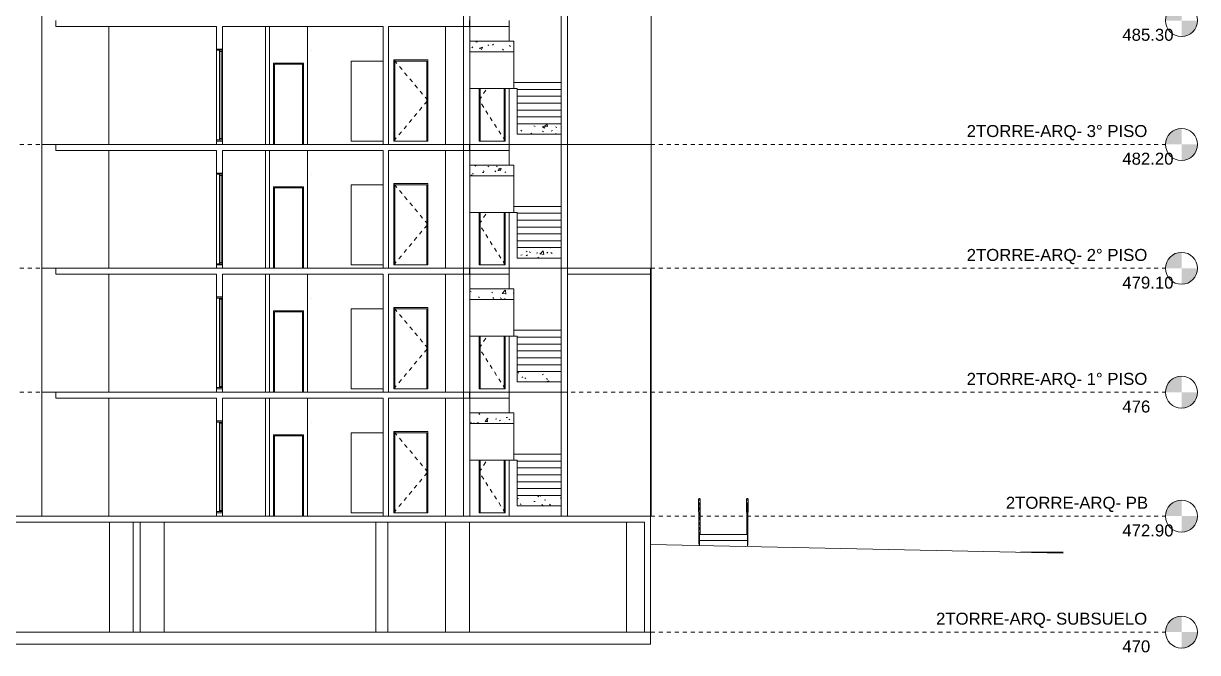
# Model space of a CAD drawing. Header units: millimetres. Extents: x 539 to 842, y -453 to -96.
# Drawn here: x 559.32 to 588.71, y -314.34 to -298.61 of the extents above; entities that cross this region are included whole.
import ezdxf

# ---------------------------------------------------------------- set-up
doc = ezdxf.new("R2010")
doc.units = ezdxf.units.MM
doc.header["$LTSCALE"] = 0.1
doc.linetypes.add('Dash', pattern=[0.006, 0.003, -0.003])
doc.linetypes.add('HIDDEN', pattern=[0.375, 0.25, -0.125])
doc.layers.get('0').update_dxf_attribs({"lineweight": 5})
doc.styles.add('Arial', font='arial.ttf', dxfattribs={"height": 0.245883})

# ---------------------------------------------------------------- blocks, each defined once
blk = doc.blocks.new('Level - M_Level Head - Circle-46083-Section 5')
h = blk.add_hatch(color=8)
edge = h.paths.add_edge_path(flags=0)
edge.add_line((24.474, 472.9), (24.074, 472.9))
edge.add_arc((24.474, 472.9), 0.4, 90, 180, ccw=False)
edge.add_line((24.474, 473.3), (24.474, 472.9))
h = blk.add_hatch(color=8)
edge = h.paths.add_edge_path(flags=0)
edge.add_line((24.474, 472.5), (24.474, 472.9))
edge.add_line((24.474, 472.9), (24.874, 472.9))
edge.add_arc((24.474, 472.9), 0.4, -90, 0, ccw=False)
at = {"color": 8}
blk.add_circle((24.474, 472.9), 0.4, dxfattribs=at)

msp = doc.modelspace()

# ---------------------------------------------------------------- linework, layer by layer
at = {"color": 8, "lineweight": 18}
for p, q in [((570.496, -310.932), (570.496, -288.482)), ((570.334, -292.482), (570.334, -310.932)), ((559.776, -295.432), (559.776, -310.932)), ((572.781, -295.432), (572.781, -310.932)), ((572.941, -310.932), (572.941, -295.432)), ((575.032, -295.432), (575.032, -310.932)), ((560.125, -298.532), (560.125, -298.682)), ((570.481, -298.682), (570.481, -298.532)), ((571.478, -298.532), (571.478, -299.048)), ((560.125, -298.682), (564.147, -298.682)), ((561.453, -298.682), (561.453, -301.632)), ((564.147, -298.682), (564.147, -299.247)), ((564.303, -299.247), (564.303, -298.682)), ((564.303, -298.682), (568.32, -298.682)), ((565.378, -301.632), (565.378, -298.682)), ((565.478, -298.682), (565.478, -301.632)), ((566.429, -301.632), (566.429, -298.682)), ((568.32, -298.682), (568.32, -301.632)), ((568.453, -301.632), (568.453, -298.682)), ((568.453, -298.682), (570.481, -298.682)), ((569.881, -301.632), (569.881, -298.682)), ((571.478, -298.682), (570.496, -298.682)), ((571.596, -299.048), (570.496, -299.048)), ((570.496, -299.048), (570.496, -299.314)), ((571.596, -299.314), (571.596, -299.048)), ((564.147, -299.247), (564.303, -299.247)), ((564.147, -299.247), (564.147, -299.277)), ((564.303, -299.247), (564.147, -299.247)), ((564.147, -299.277), (564.303, -299.277)), ((564.147, -301.517), (564.147, -299.277)), ((564.225, -299.277), (564.225, -299.307)), ((564.303, -299.277), (564.225, -299.277)), ((564.225, -299.307), (564.303, -299.307)), ((564.225, -301.487), (564.225, -299.307)), ((564.27, -299.307), (564.255, -299.307)), ((564.27, -301.487), (564.27, -299.307)), ((564.303, -299.277), (564.303, -299.247)), ((564.303, -299.307), (564.303, -299.277)), ((564.303, -301.487), (564.303, -299.307)), ((566.527, -299.282), (566.53, -299.282)), ((570.496, -299.314), (571.596, -299.314)), ((571.596, -299.314), (571.596, -299.397)), ((571.596, -299.397), (571.596, -299.569)), ((565.579, -301.632), (565.579, -299.597)), ((565.579, -299.597), (566.329, -299.597)), ((566.329, -299.597), (565.579, -299.597)), ((565.579, -301.632), (565.579, -299.597)), ((565.604, -299.622), (565.604, -301.632)), ((565.604, -299.622), (566.304, -299.622)), ((566.304, -301.632), (566.304, -299.622)), ((566.329, -299.597), (566.329, -301.632)), ((566.329, -299.597), (566.329, -301.632)), ((568.319, -299.547), (567.52, -299.547)), ((567.52, -299.547), (567.52, -301.547)), ((568.319, -299.512), (568.319, -301.547)), ((568.453, -299.512), (568.453, -301.547)), ((569.438, -299.512), (568.588, -299.512)), ((568.588, -299.512), (568.588, -301.547)), ((568.613, -301.547), (568.613, -299.547)), ((568.613, -299.547), (569.413, -299.547)), ((569.413, -299.547), (569.413, -301.547)), ((569.438, -301.547), (569.438, -299.512)), ((571.596, -299.569), (571.596, -299.741)), ((571.596, -299.741), (571.596, -299.913)), ((571.596, -299.913), (571.596, -300.086)), ((571.596, -300.232), (570.496, -300.232)), ((570.727, -301.547), (570.727, -300.232)), ((570.752, -301.547), (570.752, -300.232)), ((571.352, -300.232), (571.352, -301.547)), ((571.377, -300.232), (571.377, -301.547)), ((571.475, -300.232), (571.475, -301.632)), ((571.596, -300.082), (571.681, -300.082)), ((571.596, -300.086), (571.596, -300.232)), ((571.596, -300.232), (571.681, -300.232)), ((571.681, -300.082), (572.781, -300.082)), ((571.681, -300.254), (571.681, -300.232)), ((571.681, -300.426), (571.681, -300.254)), ((571.681, -300.254), (572.781, -300.254)), ((571.681, -300.598), (571.681, -300.426)), ((571.681, -300.426), (572.781, -300.426)), ((571.681, -300.771), (571.681, -300.598)), ((571.681, -300.598), (572.781, -300.598)), ((571.681, -300.943), (571.681, -300.771)), ((571.681, -300.771), (572.781, -300.771)), ((571.681, -301.115), (571.681, -300.943)), ((571.681, -300.943), (572.781, -300.943)), ((572.781, -301.115), (571.681, -301.115)), ((571.681, -301.115), (571.681, -301.374)), ((572.781, -301.374), (572.781, -301.115)), ((564.147, -301.517), (564.147, -301.547)), ((564.303, -301.517), (564.147, -301.517)), ((564.225, -301.487), (564.225, -301.517)), ((564.303, -301.487), (564.225, -301.487)), ((564.225, -301.517), (564.303, -301.517)), ((564.255, -301.487), (564.27, -301.487)), ((564.303, -301.517), (564.303, -301.487)), ((564.303, -301.547), (564.303, -301.517)), ((571.681, -301.374), (572.781, -301.374)), ((560.125, -301.632), (559.776, -301.632)), ((570.334, -301.632), (560.125, -301.632)), ((560.125, -301.632), (560.125, -301.782)), ((560.125, -301.782), (564.147, -301.782)), ((561.453, -301.782), (561.453, -304.732)), ((564.147, -301.547), (564.147, -301.632)), ((564.303, -301.547), (564.147, -301.547)), ((564.147, -301.547), (564.303, -301.547)), ((564.147, -301.782), (564.147, -302.347)), ((564.303, -301.632), (564.303, -301.547)), ((564.303, -302.347), (564.303, -301.782)), ((564.303, -301.782), (568.32, -301.782)), ((565.378, -304.732), (565.378, -301.782)), ((565.478, -301.782), (565.478, -304.732)), ((566.429, -304.732), (566.429, -301.782)), ((567.52, -301.547), (568.319, -301.547)), ((567.52, -301.547), (568.319, -301.547)), ((568.32, -301.782), (568.32, -304.732)), ((568.453, -304.732), (568.453, -301.782)), ((568.453, -301.782), (570.481, -301.782)), ((568.588, -301.547), (568.613, -301.547)), ((569.413, -301.547), (568.613, -301.547)), ((569.413, -301.547), (569.438, -301.547)), ((569.881, -304.732), (569.881, -301.782)), ((570.334, -301.632), (570.496, -301.632)), ((570.481, -301.782), (570.481, -301.632)), ((570.496, -301.632), (571.475, -301.632)), ((571.478, -301.782), (570.496, -301.782)), ((570.752, -301.547), (570.727, -301.547)), ((570.784, -301.547), (570.752, -301.547)), ((571.377, -301.547), (570.784, -301.547)), ((570.784, -301.547), (571.352, -301.547)), ((571.475, -301.632), (572.781, -301.632)), ((571.478, -301.632), (571.478, -302.148)), ((572.941, -301.632), (572.781, -301.632)), ((575.032, -301.632), (572.941, -301.632)), ((564.147, -302.347), (564.303, -302.347)), ((564.147, -302.347), (564.147, -302.377)), ((564.303, -302.347), (564.147, -302.347)), ((564.147, -302.377), (564.303, -302.377)), ((564.147, -304.617), (564.147, -302.377)), ((564.225, -302.377), (564.225, -302.407)), ((564.303, -302.377), (564.225, -302.377)), ((564.225, -302.407), (564.303, -302.407)), ((564.225, -304.587), (564.225, -302.407)), ((564.27, -302.407), (564.255, -302.407)), ((564.27, -304.587), (564.27, -302.407)), ((564.303, -302.377), (564.303, -302.347)), ((564.303, -302.407), (564.303, -302.377)), ((564.303, -304.587), (564.303, -302.407)), ((566.527, -302.382), (566.53, -302.382)), ((571.596, -302.148), (570.496, -302.148)), ((570.496, -302.148), (570.496, -302.414)), ((570.496, -302.414), (571.596, -302.414)), ((571.596, -302.414), (571.596, -302.148)), ((571.596, -302.414), (571.596, -302.497)), ((565.579, -304.732), (565.579, -302.697)), ((565.579, -302.697), (566.329, -302.697)), ((566.329, -302.697), (565.579, -302.697)), ((565.579, -304.732), (565.579, -302.697)), ((566.329, -302.697), (566.329, -304.732)), ((566.329, -302.697), (566.329, -304.732)), ((568.319, -302.647), (567.52, -302.647)), ((567.52, -302.647), (567.52, -304.647)), ((568.319, -302.612), (568.319, -304.647)), ((568.453, -302.612), (568.453, -304.647)), ((569.438, -302.612), (568.588, -302.612)), ((568.588, -302.612), (568.588, -304.647)), ((568.613, -304.647), (568.613, -302.647)), ((568.613, -302.647), (569.413, -302.647)), ((569.413, -302.647), (569.413, -304.647)), ((569.438, -304.647), (569.438, -302.612)), ((571.596, -302.497), (571.596, -302.669)), ((571.596, -302.669), (571.596, -302.841)), ((565.604, -302.722), (565.604, -304.732)), ((565.604, -302.722), (566.304, -302.722)), ((566.304, -304.732), (566.304, -302.722)), ((571.596, -302.841), (571.596, -303.013)), ((571.596, -303.013), (571.596, -303.186)), ((571.596, -303.182), (571.681, -303.182)), ((571.596, -303.186), (571.596, -303.332)), ((571.681, -303.182), (572.781, -303.182)), ((571.596, -303.332), (570.496, -303.332)), ((570.727, -304.647), (570.727, -303.332)), ((570.752, -304.647), (570.752, -303.332)), ((571.352, -303.332), (571.352, -304.647)), ((571.377, -303.332), (571.377, -304.647)), ((571.475, -303.332), (571.475, -304.732)), ((571.596, -303.332), (571.681, -303.332)), ((571.681, -303.354), (571.681, -303.332)), ((571.681, -303.526), (571.681, -303.354)), ((571.681, -303.354), (572.781, -303.354)), ((571.681, -303.698), (571.681, -303.526)), ((571.681, -303.526), (572.781, -303.526)), ((571.681, -303.871), (571.681, -303.698)), ((571.681, -303.698), (572.781, -303.698)), ((571.681, -304.043), (571.681, -303.871)), ((571.681, -303.871), (572.781, -303.871)), ((571.681, -304.215), (571.681, -304.043)), ((571.681, -304.043), (572.781, -304.043)), ((572.781, -304.215), (571.681, -304.215)), ((571.681, -304.215), (571.681, -304.474)), ((571.681, -304.474), (572.781, -304.474)), ((572.781, -304.474), (572.781, -304.215)), ((560.125, -304.732), (559.776, -304.732)), ((570.334, -304.732), (560.125, -304.732)), ((560.125, -304.732), (560.125, -304.882)), ((564.147, -304.617), (564.147, -304.647)), ((564.303, -304.617), (564.147, -304.617)), ((564.147, -304.647), (564.147, -304.732)), ((564.303, -304.647), (564.147, -304.647)), ((564.147, -304.647), (564.303, -304.647)), ((564.225, -304.587), (564.225, -304.617)), ((564.303, -304.587), (564.225, -304.587)), ((564.225, -304.617), (564.303, -304.617)), ((564.255, -304.587), (564.27, -304.587)), ((564.303, -304.617), (564.303, -304.587)), ((564.303, -304.647), (564.303, -304.617)), ((564.303, -304.732), (564.303, -304.647)), ((567.52, -304.647), (568.319, -304.647)), ((567.52, -304.647), (568.319, -304.647)), ((568.588, -304.647), (568.613, -304.647)), ((569.413, -304.647), (568.613, -304.647)), ((569.413, -304.647), (569.438, -304.647)), ((570.496, -304.732), (570.334, -304.732)), ((570.481, -304.882), (570.481, -304.732)), ((570.496, -304.732), (571.475, -304.732)), ((570.752, -304.647), (570.727, -304.647)), ((570.784, -304.647), (570.752, -304.647)), ((571.377, -304.647), (570.784, -304.647)), ((570.784, -304.647), (571.352, -304.647)), ((571.475, -304.732), (572.781, -304.732)), ((571.478, -304.732), (571.478, -305.248)), ((572.941, -304.732), (572.781, -304.732)), ((575.017, -304.732), (572.941, -304.732)), ((575.017, -304.732), (575.032, -304.732)), ((575.017, -304.882), (575.017, -304.732)), ((560.125, -304.882), (564.147, -304.882)), ((561.453, -304.882), (561.453, -307.832)), ((564.147, -304.882), (564.147, -305.447)), ((564.303, -305.447), (564.303, -304.882)), ((564.303, -304.882), (568.32, -304.882)), ((565.378, -307.832), (565.378, -304.882)), ((565.478, -304.882), (565.478, -307.832)), ((566.429, -307.832), (566.429, -304.882)), ((568.32, -304.882), (568.32, -307.832)), ((568.453, -307.832), (568.453, -304.882)), ((568.453, -304.882), (570.481, -304.882)), ((569.881, -307.832), (569.881, -304.882)), ((571.478, -304.882), (570.496, -304.882)), ((572.941, -304.882), (575.017, -304.882)), ((575.017, -310.932), (575.017, -304.882)), ((571.596, -305.248), (570.496, -305.248)), ((570.496, -305.248), (570.496, -305.514)), ((571.596, -305.514), (571.596, -305.248)), ((564.147, -305.447), (564.303, -305.447)), ((564.147, -305.447), (564.147, -305.477)), ((564.303, -305.447), (564.147, -305.447)), ((564.147, -305.477), (564.303, -305.477)), ((564.147, -307.717), (564.147, -305.477)), ((564.225, -305.477), (564.225, -305.507)), ((564.303, -305.477), (564.225, -305.477)), ((564.225, -305.507), (564.303, -305.507)), ((564.225, -307.687), (564.225, -305.507)), ((564.27, -305.507), (564.255, -305.507)), ((564.27, -307.687), (564.27, -305.507)), ((564.303, -305.477), (564.303, -305.447)), ((564.303, -305.507), (564.303, -305.477)), ((564.303, -307.687), (564.303, -305.507)), ((566.527, -305.482), (566.53, -305.482)), ((570.496, -305.514), (571.596, -305.514)), ((571.596, -305.514), (571.596, -305.597)), ((571.596, -305.597), (571.596, -305.769)), ((565.579, -307.832), (565.579, -305.797)), ((565.579, -305.797), (566.329, -305.797)), ((566.329, -305.797), (565.579, -305.797)), ((565.579, -307.832), (565.579, -305.797)), ((565.604, -305.822), (565.604, -307.832)), ((565.604, -305.822), (566.304, -305.822)), ((566.304, -307.832), (566.304, -305.822)), ((566.329, -305.797), (566.329, -307.832)), ((566.329, -305.797), (566.329, -307.832)), ((568.319, -305.747), (567.52, -305.747)), ((567.52, -305.747), (567.52, -307.747)), ((568.319, -305.712), (568.319, -307.747)), ((568.453, -305.712), (568.453, -307.747)), ((569.438, -305.712), (568.588, -305.712)), ((568.588, -305.712), (568.588, -307.747)), ((568.613, -307.747), (568.613, -305.747)), ((568.613, -305.747), (569.413, -305.747)), ((569.413, -305.747), (569.413, -307.747)), ((569.438, -307.747), (569.438, -305.712)), ((571.596, -305.769), (571.596, -305.941)), ((571.596, -305.941), (571.596, -306.113)), ((571.596, -306.113), (571.596, -306.286)), ((571.596, -306.432), (570.496, -306.432)), ((570.727, -307.747), (570.727, -306.432)), ((570.752, -307.747), (570.752, -306.432)), ((571.352, -306.432), (571.352, -307.747)), ((571.377, -306.432), (571.377, -307.747)), ((571.475, -306.432), (571.475, -308.348)), ((571.596, -306.282), (571.681, -306.282)), ((571.596, -306.286), (571.596, -306.432)), ((571.596, -306.432), (571.681, -306.432)), ((571.681, -306.282), (572.781, -306.282)), ((571.681, -306.454), (571.681, -306.432)), ((571.681, -306.626), (571.681, -306.454)), ((571.681, -306.454), (572.781, -306.454)), ((571.681, -306.798), (571.681, -306.626)), ((571.681, -306.626), (572.781, -306.626)), ((571.681, -306.971), (571.681, -306.798)), ((571.681, -306.798), (572.781, -306.798)), ((571.681, -307.143), (571.681, -306.971)), ((571.681, -306.971), (572.781, -306.971)), ((571.681, -307.315), (571.681, -307.143)), ((571.681, -307.143), (572.781, -307.143)), ((572.781, -307.315), (571.681, -307.315)), ((571.681, -307.315), (571.681, -307.574)), ((572.781, -307.574), (572.781, -307.315)), ((564.225, -307.687), (564.225, -307.717)), ((564.303, -307.687), (564.225, -307.687)), ((564.255, -307.687), (564.27, -307.687)), ((564.303, -307.717), (564.303, -307.687)), ((571.681, -307.574), (572.781, -307.574)), ((560.125, -307.832), (559.776, -307.832)), ((570.334, -307.832), (560.125, -307.832)), ((560.125, -307.832), (560.125, -307.982)), ((560.125, -307.982), (564.147, -307.982)), ((561.453, -307.982), (561.453, -310.932)), ((564.147, -307.717), (564.147, -307.747)), ((564.303, -307.717), (564.147, -307.717)), ((564.147, -307.747), (564.147, -307.832)), ((564.303, -307.747), (564.147, -307.747)), ((564.147, -307.747), (564.303, -307.747)), ((564.147, -307.982), (564.147, -308.547)), ((564.225, -307.717), (564.303, -307.717)), ((564.303, -307.747), (564.303, -307.717)), ((564.303, -307.832), (564.303, -307.747)), ((564.303, -308.547), (564.303, -307.982)), ((564.303, -307.982), (568.32, -307.982)), ((565.378, -310.932), (565.378, -307.982)), ((565.478, -307.982), (565.478, -310.932)), ((566.429, -310.932), (566.429, -307.982)), ((567.52, -307.747), (568.319, -307.747)), ((567.52, -307.747), (568.319, -307.747)), ((568.32, -307.982), (568.32, -310.932)), ((568.453, -310.932), (568.453, -307.982)), ((568.453, -307.982), (570.481, -307.982)), ((568.588, -307.747), (568.613, -307.747)), ((569.413, -307.747), (568.613, -307.747)), ((569.413, -307.747), (569.438, -307.747)), ((569.881, -310.932), (569.881, -307.982)), ((570.334, -307.832), (570.496, -307.832)), ((570.481, -307.982), (570.481, -307.832)), ((570.496, -307.832), (571.475, -307.832)), ((571.475, -307.982), (570.496, -307.982)), ((570.752, -307.747), (570.727, -307.747)), ((570.784, -307.747), (570.752, -307.747)), ((571.377, -307.747), (570.784, -307.747)), ((570.784, -307.747), (571.352, -307.747)), ((572.781, -307.832), (571.475, -307.832)), ((572.941, -307.832), (572.781, -307.832)), ((575.017, -307.832), (575.032, -307.832)), ((564.147, -308.547), (564.303, -308.547)), ((564.147, -308.547), (564.147, -308.577)), ((564.303, -308.547), (564.147, -308.547)), ((564.147, -308.577), (564.303, -308.577)), ((564.147, -310.817), (564.147, -308.577)), ((564.225, -308.577), (564.225, -308.607)), ((564.303, -308.577), (564.225, -308.577)), ((564.303, -308.577), (564.303, -308.547)), ((564.303, -308.607), (564.303, -308.577)), ((566.527, -308.582), (566.53, -308.582)), ((571.596, -308.348), (570.496, -308.348)), ((570.496, -308.348), (570.496, -308.614)), ((571.596, -308.614), (571.596, -308.348)), ((564.225, -308.607), (564.303, -308.607)), ((564.225, -310.787), (564.225, -308.607)), ((564.27, -308.607), (564.255, -308.607)), ((564.27, -310.787), (564.27, -308.607)), ((564.303, -310.787), (564.303, -308.607)), ((568.319, -308.847), (567.52, -308.847)), ((567.52, -308.847), (567.52, -310.847)), ((568.319, -308.812), (568.319, -310.847)), ((568.453, -308.812), (568.453, -310.847)), ((569.438, -308.812), (568.588, -308.812)), ((568.588, -308.812), (568.588, -310.847)), ((568.613, -310.847), (568.613, -308.847)), ((568.613, -308.847), (569.413, -308.847)), ((569.413, -308.847), (569.413, -310.847)), ((569.438, -310.847), (569.438, -308.812)), ((570.496, -308.614), (571.596, -308.614)), ((571.596, -308.614), (571.596, -308.697)), ((571.596, -308.697), (571.596, -308.869)), ((571.596, -308.869), (571.596, -309.041)), ((565.579, -310.932), (565.579, -308.897)), ((565.579, -308.897), (566.329, -308.897)), ((566.329, -308.897), (565.579, -308.897)), ((565.579, -310.932), (565.579, -308.897)), ((565.604, -308.922), (565.604, -310.932)), ((565.604, -308.922), (566.304, -308.922)), ((566.304, -310.932), (566.304, -308.922)), ((566.329, -308.897), (566.329, -310.932)), ((566.329, -308.897), (566.329, -310.932)), ((571.596, -309.041), (571.596, -309.213)), ((571.596, -309.213), (571.596, -309.386)), ((571.596, -309.382), (571.681, -309.382)), ((571.596, -309.386), (571.596, -309.532)), ((571.681, -309.382), (572.781, -309.382)), ((571.596, -309.532), (570.496, -309.532)), ((570.727, -310.847), (570.727, -309.532)), ((570.752, -310.847), (570.752, -309.532)), ((571.352, -309.532), (571.352, -310.847)), ((571.377, -309.532), (571.377, -310.847)), ((571.475, -309.532), (571.475, -310.932)), ((571.596, -309.532), (571.681, -309.532)), ((571.681, -309.554), (571.681, -309.532)), ((571.681, -309.726), (571.681, -309.554)), ((571.681, -309.554), (572.781, -309.554)), ((571.681, -309.898), (571.681, -309.726)), ((571.681, -309.726), (572.781, -309.726)), ((571.681, -310.071), (571.681, -309.898)), ((571.681, -309.898), (572.781, -309.898)), ((571.681, -310.243), (571.681, -310.071)), ((571.681, -310.071), (572.781, -310.071)), ((571.681, -310.415), (571.681, -310.243)), ((571.681, -310.243), (572.781, -310.243)), ((572.781, -310.415), (571.681, -310.415)), ((571.681, -310.415), (571.681, -310.674)), ((572.781, -310.674), (572.781, -310.415)), ((576.221, -310.503), (576.219, -310.508)), ((576.219, -310.508), (576.219, -310.513)), ((576.219, -310.513), (576.219, -310.817)), ((576.219, -310.513), (576.219, -310.517)), ((576.219, -310.517), (576.221, -310.522)), ((576.224, -310.499), (576.221, -310.503)), ((576.221, -310.522), (576.224, -310.526)), ((576.227, -310.496), (576.224, -310.499)), ((576.224, -310.526), (576.227, -310.529)), ((576.225, -310.626), (576.224, -310.629)), ((576.224, -310.629), (576.224, -310.633)), ((576.224, -310.633), (576.224, -310.758)), ((576.224, -310.633), (576.224, -310.636)), ((576.224, -310.636), (576.225, -310.639)), ((576.227, -310.623), (576.225, -310.626)), ((576.225, -310.639), (576.227, -310.642)), ((576.226, -310.624), (576.226, -310.597)), ((576.231, -310.494), (576.227, -310.496)), ((576.227, -310.529), (576.231, -310.531)), ((576.23, -310.62), (576.227, -310.623)), ((576.227, -310.642), (576.23, -310.645)), ((576.233, -310.618), (576.23, -310.62)), ((576.23, -310.645), (576.233, -310.647)), ((576.236, -310.493), (576.231, -310.494)), ((576.231, -310.531), (576.236, -310.532)), ((576.237, -310.618), (576.233, -310.618)), ((576.241, -310.493), (576.236, -310.493)), ((576.236, -310.532), (576.241, -310.532)), ((576.24, -310.618), (576.237, -310.618)), ((576.244, -310.618), (576.24, -310.618)), ((576.246, -310.494), (576.241, -310.493)), ((576.241, -310.532), (576.246, -310.531)), ((576.247, -310.62), (576.244, -310.618)), ((576.244, -310.647), (576.247, -310.645)), ((576.25, -310.496), (576.246, -310.494)), ((576.246, -310.531), (576.25, -310.529)), ((576.25, -310.623), (576.247, -310.62)), ((576.247, -310.645), (576.25, -310.642)), ((576.254, -310.499), (576.25, -310.496)), ((576.25, -310.529), (576.254, -310.526)), ((576.252, -310.626), (576.25, -310.623)), ((576.25, -310.642), (576.252, -310.639)), ((576.251, -310.597), (576.251, -310.624)), ((576.253, -310.629), (576.252, -310.626)), ((576.252, -310.639), (576.253, -310.636)), ((576.254, -310.633), (576.253, -310.629)), ((576.253, -310.636), (576.254, -310.633)), ((576.256, -310.503), (576.254, -310.499)), ((576.254, -310.526), (576.256, -310.522)), ((576.254, -310.758), (576.254, -310.633)), ((576.258, -310.508), (576.256, -310.503)), ((576.256, -310.522), (576.258, -310.517)), ((576.259, -310.513), (576.258, -310.508)), ((576.258, -310.517), (576.259, -310.513)), ((576.259, -310.817), (576.259, -310.513)), ((577.421, -310.503), (577.419, -310.508)), ((577.419, -310.508), (577.419, -310.513)), ((577.419, -310.513), (577.419, -310.817)), ((577.419, -310.513), (577.419, -310.517)), ((577.419, -310.517), (577.421, -310.522)), ((577.424, -310.499), (577.421, -310.503)), ((577.421, -310.522), (577.424, -310.526)), ((577.427, -310.496), (577.424, -310.499)), ((577.424, -310.526), (577.427, -310.529)), ((577.425, -310.626), (577.424, -310.629)), ((577.424, -310.629), (577.424, -310.633)), ((577.424, -310.633), (577.424, -310.758)), ((577.424, -310.633), (577.424, -310.636)), ((577.424, -310.636), (577.425, -310.639)), ((577.427, -310.623), (577.425, -310.626)), ((577.425, -310.639), (577.427, -310.642)), ((577.426, -310.597), (577.426, -310.624)), ((577.431, -310.494), (577.427, -310.496)), ((577.427, -310.529), (577.431, -310.531)), ((577.43, -310.62), (577.427, -310.623)), ((577.427, -310.642), (577.43, -310.645)), ((577.433, -310.618), (577.43, -310.62)), ((577.43, -310.645), (577.433, -310.647)), ((577.436, -310.493), (577.431, -310.494)), ((577.431, -310.531), (577.436, -310.532)), ((577.437, -310.618), (577.433, -310.618)), ((577.441, -310.493), (577.436, -310.493)), ((577.436, -310.532), (577.441, -310.532)), ((577.44, -310.618), (577.437, -310.618)), ((577.444, -310.618), (577.44, -310.618)), ((577.446, -310.494), (577.441, -310.493)), ((577.441, -310.532), (577.446, -310.531)), ((577.447, -310.62), (577.444, -310.618)), ((577.444, -310.647), (577.447, -310.645)), ((577.45, -310.496), (577.446, -310.494)), ((577.446, -310.531), (577.45, -310.529)), ((577.45, -310.623), (577.447, -310.62)), ((577.447, -310.645), (577.45, -310.642)), ((577.454, -310.499), (577.45, -310.496)), ((577.45, -310.529), (577.454, -310.526)), ((577.452, -310.626), (577.45, -310.623)), ((577.45, -310.642), (577.452, -310.639)), ((577.451, -310.624), (577.451, -310.597)), ((577.453, -310.629), (577.452, -310.626)), ((577.452, -310.639), (577.453, -310.636)), ((577.454, -310.633), (577.453, -310.629)), ((577.453, -310.636), (577.454, -310.633)), ((577.456, -310.503), (577.454, -310.499)), ((577.454, -310.526), (577.456, -310.522)), ((577.454, -310.758), (577.454, -310.633)), ((577.458, -310.508), (577.456, -310.503)), ((577.456, -310.522), (577.458, -310.517)), ((577.459, -310.513), (577.458, -310.508)), ((577.458, -310.517), (577.459, -310.513)), ((577.459, -310.817), (577.459, -310.513)), ((575.017, -310.932), (557.897, -310.932)), ((564.147, -310.817), (564.147, -310.847)), ((564.303, -310.817), (564.147, -310.817)), ((564.147, -310.847), (564.147, -310.932)), ((564.303, -310.847), (564.147, -310.847)), ((564.147, -310.847), (564.303, -310.847)), ((564.147, -310.932), (564.303, -310.932)), ((564.225, -310.787), (564.225, -310.817)), ((564.303, -310.787), (564.225, -310.787)), ((564.225, -310.817), (564.303, -310.817)), ((564.255, -310.787), (564.27, -310.787)), ((564.303, -310.817), (564.303, -310.787)), ((564.303, -310.847), (564.303, -310.817)), ((564.303, -310.932), (564.303, -310.847)), ((567.52, -310.847), (568.319, -310.847)), ((567.52, -310.847), (568.319, -310.847)), ((568.32, -310.932), (568.453, -310.932)), ((568.588, -310.847), (568.613, -310.847)), ((569.413, -310.847), (568.613, -310.847)), ((569.413, -310.847), (569.438, -310.847)), ((570.334, -310.932), (570.496, -310.932)), ((570.752, -310.847), (570.727, -310.847)), ((570.784, -310.847), (570.752, -310.847)), ((571.377, -310.847), (570.784, -310.847)), ((570.784, -310.847), (571.352, -310.847)), ((571.681, -310.674), (572.781, -310.674)), ((572.781, -310.932), (572.941, -310.932)), ((575.032, -310.932), (575.017, -310.932)), ((575.017, -311.082), (575.017, -310.932)), ((576.219, -310.822), (576.219, -310.817)), ((576.221, -310.827), (576.219, -310.822)), ((576.223, -310.83), (576.221, -310.827)), ((576.225, -310.751), (576.224, -310.754)), ((576.224, -310.754), (576.224, -310.758)), ((576.224, -310.758), (576.224, -310.883)), ((576.224, -310.758), (576.224, -310.761)), ((576.224, -310.761), (576.225, -310.764)), ((576.225, -310.876), (576.224, -310.879)), ((576.224, -310.879), (576.224, -310.883)), ((576.224, -310.883), (576.224, -311.006)), ((576.224, -310.883), (576.224, -310.886)), ((576.224, -310.886), (576.225, -310.889)), ((576.227, -310.748), (576.225, -310.751)), ((576.225, -310.764), (576.227, -310.767)), ((576.227, -310.873), (576.225, -310.876)), ((576.225, -310.889), (576.227, -310.892)), ((576.226, -310.749), (576.226, -310.704)), ((576.226, -310.874), (576.226, -310.829)), ((576.23, -310.745), (576.227, -310.748)), ((576.227, -310.767), (576.23, -310.77)), ((576.23, -310.87), (576.227, -310.873)), ((576.227, -310.892), (576.23, -310.895)), ((576.233, -310.743), (576.23, -310.745)), ((576.23, -310.77), (576.233, -310.772)), ((576.233, -310.868), (576.23, -310.87)), ((576.23, -310.895), (576.233, -310.897)), ((576.233, -310.647), (576.237, -310.647)), ((576.237, -310.743), (576.233, -310.743)), ((576.233, -310.772), (576.237, -310.772)), ((576.237, -310.868), (576.233, -310.868)), ((576.233, -310.897), (576.237, -310.897)), ((576.237, -310.647), (576.24, -310.647)), ((576.24, -310.743), (576.237, -310.743)), ((576.237, -310.772), (576.24, -310.772)), ((576.24, -310.868), (576.237, -310.868)), ((576.237, -310.897), (576.24, -310.897)), ((576.24, -310.647), (576.244, -310.647)), ((576.244, -310.743), (576.24, -310.743)), ((576.24, -310.772), (576.244, -310.772)), ((576.244, -310.868), (576.24, -310.868)), ((576.24, -310.897), (576.244, -310.897)), ((576.247, -310.745), (576.244, -310.743)), ((576.244, -310.772), (576.247, -310.77)), ((576.247, -310.87), (576.244, -310.868)), ((576.244, -310.897), (576.247, -310.895)), ((576.25, -310.748), (576.247, -310.745)), ((576.247, -310.77), (576.25, -310.767)), ((576.25, -310.873), (576.247, -310.87)), ((576.247, -310.895), (576.25, -310.892)), ((576.252, -310.751), (576.25, -310.748)), ((576.25, -310.767), (576.252, -310.764)), ((576.252, -310.876), (576.25, -310.873)), ((576.25, -310.892), (576.252, -310.889)), ((576.251, -310.704), (576.251, -310.749)), ((576.251, -310.829), (576.251, -310.874)), ((576.253, -310.754), (576.252, -310.751)), ((576.252, -310.764), (576.253, -310.761)), ((576.253, -310.879), (576.252, -310.876)), ((576.252, -310.889), (576.253, -310.886)), ((576.254, -310.758), (576.253, -310.754)), ((576.253, -310.761), (576.254, -310.758)), ((576.254, -310.883), (576.253, -310.879)), ((576.253, -310.886), (576.254, -310.883)), ((576.254, -310.883), (576.254, -310.758)), ((576.256, -310.827), (576.254, -310.83)), ((576.254, -311.006), (576.254, -310.883)), ((576.258, -310.822), (576.256, -310.827)), ((576.259, -310.817), (576.258, -310.822)), ((577.419, -310.822), (577.419, -310.817)), ((577.421, -310.827), (577.419, -310.822)), ((577.423, -310.83), (577.421, -310.827)), ((577.425, -310.751), (577.424, -310.754)), ((577.424, -310.754), (577.424, -310.758)), ((577.424, -310.758), (577.424, -310.883)), ((577.424, -310.758), (577.424, -310.761)), ((577.424, -310.761), (577.425, -310.764)), ((577.425, -310.876), (577.424, -310.879)), ((577.424, -310.879), (577.424, -310.883)), ((577.424, -310.883), (577.424, -311.006)), ((577.424, -310.883), (577.424, -310.886)), ((577.424, -310.886), (577.425, -310.889)), ((577.427, -310.748), (577.425, -310.751)), ((577.425, -310.764), (577.427, -310.767)), ((577.427, -310.873), (577.425, -310.876)), ((577.425, -310.889), (577.427, -310.892)), ((577.426, -310.704), (577.426, -310.749)), ((577.426, -310.829), (577.426, -310.874)), ((577.43, -310.745), (577.427, -310.748)), ((577.427, -310.767), (577.43, -310.77)), ((577.43, -310.87), (577.427, -310.873)), ((577.427, -310.892), (577.43, -310.895)), ((577.433, -310.743), (577.43, -310.745)), ((577.43, -310.77), (577.433, -310.772)), ((577.433, -310.868), (577.43, -310.87)), ((577.43, -310.895), (577.433, -310.897)), ((577.433, -310.647), (577.437, -310.647)), ((577.437, -310.743), (577.433, -310.743)), ((577.433, -310.772), (577.437, -310.772)), ((577.437, -310.868), (577.433, -310.868)), ((577.433, -310.897), (577.437, -310.897)), ((577.437, -310.647), (577.44, -310.647)), ((577.44, -310.743), (577.437, -310.743)), ((577.437, -310.772), (577.44, -310.772)), ((577.44, -310.868), (577.437, -310.868)), ((577.437, -310.897), (577.44, -310.897)), ((577.44, -310.647), (577.444, -310.647)), ((577.444, -310.743), (577.44, -310.743)), ((577.44, -310.772), (577.444, -310.772)), ((577.444, -310.868), (577.44, -310.868)), ((577.44, -310.897), (577.444, -310.897)), ((577.447, -310.745), (577.444, -310.743)), ((577.444, -310.772), (577.447, -310.77)), ((577.447, -310.87), (577.444, -310.868)), ((577.444, -310.897), (577.447, -310.895)), ((577.45, -310.748), (577.447, -310.745)), ((577.447, -310.77), (577.45, -310.767)), ((577.45, -310.873), (577.447, -310.87)), ((577.447, -310.895), (577.45, -310.892)), ((577.452, -310.751), (577.45, -310.748)), ((577.45, -310.767), (577.452, -310.764)), ((577.452, -310.876), (577.45, -310.873)), ((577.45, -310.892), (577.452, -310.889)), ((577.451, -310.749), (577.451, -310.704)), ((577.451, -310.874), (577.451, -310.829)), ((577.453, -310.754), (577.452, -310.751)), ((577.452, -310.764), (577.453, -310.761)), ((577.453, -310.879), (577.452, -310.876)), ((577.452, -310.889), (577.453, -310.886)), ((577.454, -310.758), (577.453, -310.754)), ((577.453, -310.761), (577.454, -310.758)), ((577.454, -310.883), (577.453, -310.879)), ((577.453, -310.886), (577.454, -310.883)), ((577.454, -310.883), (577.454, -310.758)), ((577.456, -310.827), (577.454, -310.83)), ((577.454, -311.006), (577.454, -310.883)), ((577.458, -310.822), (577.456, -310.827)), ((577.459, -310.817), (577.458, -310.822)), ((558.047, -311.082), (574.867, -311.082)), ((561.468, -313.832), (561.468, -311.082)), ((562.068, -313.832), (562.068, -311.082)), ((562.24, -313.832), (562.24, -311.082)), ((562.84, -313.832), (562.84, -311.082)), ((568.136, -313.832), (568.136, -311.082)), ((568.436, -313.832), (568.436, -311.082)), ((569.881, -313.832), (569.881, -311.082)), ((570.481, -313.832), (570.481, -311.082)), ((574.417, -313.832), (574.417, -311.082)), ((574.867, -311.082), (574.867, -313.832)), ((575.017, -313.832), (575.017, -311.082)), ((576.225, -311.001), (576.224, -311.004)), ((576.224, -311.004), (576.224, -311.008)), ((576.224, -311.008), (576.224, -311.133)), ((576.224, -311.008), (576.224, -311.011)), ((576.224, -311.011), (576.225, -311.014)), ((576.225, -311.126), (576.224, -311.129)), ((576.224, -311.129), (576.224, -311.133)), ((576.224, -311.133), (576.224, -311.258)), ((576.224, -311.133), (576.224, -311.136)), ((576.224, -311.136), (576.225, -311.139)), ((576.227, -310.998), (576.225, -311.001)), ((576.225, -311.014), (576.227, -311.017)), ((576.227, -311.123), (576.225, -311.126)), ((576.225, -311.139), (576.227, -311.142)), ((576.226, -310.999), (576.226, -310.954)), ((576.226, -311.124), (576.226, -311.079)), ((576.226, -311.249), (576.226, -311.204)), ((576.23, -310.995), (576.227, -310.998)), ((576.227, -311.017), (576.23, -311.02)), ((576.23, -311.12), (576.227, -311.123)), ((576.227, -311.142), (576.23, -311.145)), ((576.233, -310.993), (576.23, -310.995)), ((576.23, -311.02), (576.233, -311.022)), ((576.233, -311.118), (576.23, -311.12)), ((576.23, -311.145), (576.233, -311.147)), ((576.237, -310.993), (576.233, -310.993)), ((576.233, -311.022), (576.237, -311.022)), ((576.237, -311.118), (576.233, -311.118)), ((576.233, -311.147), (576.237, -311.147)), ((576.24, -310.993), (576.237, -310.993)), ((576.237, -311.022), (576.24, -311.022)), ((576.24, -311.118), (576.237, -311.118)), ((576.237, -311.147), (576.24, -311.147)), ((576.244, -310.993), (576.24, -310.993)), ((576.24, -311.022), (576.244, -311.022)), ((576.244, -311.118), (576.24, -311.118)), ((576.24, -311.147), (576.244, -311.147)), ((576.247, -310.995), (576.244, -310.993)), ((576.244, -311.022), (576.247, -311.02)), ((576.247, -311.12), (576.244, -311.118)), ((576.244, -311.147), (576.247, -311.145)), ((576.25, -310.998), (576.247, -310.995)), ((576.247, -311.02), (576.25, -311.017)), ((576.25, -311.123), (576.247, -311.12)), ((576.247, -311.145), (576.25, -311.142)), ((576.252, -311.001), (576.25, -310.998)), ((576.25, -311.017), (576.252, -311.014)), ((576.252, -311.126), (576.25, -311.123)), ((576.25, -311.142), (576.252, -311.139)), ((576.251, -310.954), (576.251, -310.999)), ((576.251, -311.079), (576.251, -311.124)), ((576.251, -311.204), (576.251, -311.249)), ((576.253, -311.004), (576.252, -311.001)), ((576.252, -311.014), (576.253, -311.011)), ((576.253, -311.129), (576.252, -311.126)), ((576.252, -311.139), (576.253, -311.136)), ((576.254, -311.008), (576.253, -311.004)), ((576.253, -311.011), (576.254, -311.008)), ((576.254, -311.133), (576.253, -311.129)), ((576.253, -311.136), (576.254, -311.133)), ((576.254, -311.133), (576.254, -311.008)), ((576.254, -311.258), (576.254, -311.133)), ((577.425, -311.001), (577.424, -311.004)), ((577.424, -311.004), (577.424, -311.008)), ((577.424, -311.008), (577.424, -311.133)), ((577.424, -311.008), (577.424, -311.011)), ((577.424, -311.011), (577.425, -311.014)), ((577.425, -311.126), (577.424, -311.129)), ((577.424, -311.129), (577.424, -311.133)), ((577.424, -311.133), (577.424, -311.258)), ((577.424, -311.133), (577.424, -311.136)), ((577.424, -311.136), (577.425, -311.139)), ((577.427, -310.998), (577.425, -311.001)), ((577.425, -311.014), (577.427, -311.017)), ((577.427, -311.123), (577.425, -311.126)), ((577.425, -311.139), (577.427, -311.142)), ((577.426, -310.954), (577.426, -310.999)), ((577.426, -311.079), (577.426, -311.124)), ((577.426, -311.204), (577.426, -311.249)), ((577.43, -310.995), (577.427, -310.998)), ((577.427, -311.017), (577.43, -311.02)), ((577.43, -311.12), (577.427, -311.123)), ((577.427, -311.142), (577.43, -311.145)), ((577.433, -310.993), (577.43, -310.995)), ((577.43, -311.02), (577.433, -311.022)), ((577.433, -311.118), (577.43, -311.12)), ((577.43, -311.145), (577.433, -311.147)), ((577.437, -310.993), (577.433, -310.993)), ((577.433, -311.022), (577.437, -311.022)), ((577.437, -311.118), (577.433, -311.118)), ((577.433, -311.147), (577.437, -311.147)), ((577.44, -310.993), (577.437, -310.993)), ((577.437, -311.022), (577.44, -311.022)), ((577.44, -311.118), (577.437, -311.118)), ((577.437, -311.147), (577.44, -311.147)), ((577.444, -310.993), (577.44, -310.993)), ((577.44, -311.022), (577.444, -311.022)), ((577.444, -311.118), (577.44, -311.118)), ((577.44, -311.147), (577.444, -311.147)), ((577.447, -310.995), (577.444, -310.993)), ((577.444, -311.022), (577.447, -311.02)), ((577.447, -311.12), (577.444, -311.118)), ((577.444, -311.147), (577.447, -311.145)), ((577.45, -310.998), (577.447, -310.995)), ((577.447, -311.02), (577.45, -311.017)), ((577.45, -311.123), (577.447, -311.12)), ((577.447, -311.145), (577.45, -311.142)), ((577.452, -311.001), (577.45, -310.998)), ((577.45, -311.017), (577.452, -311.014)), ((577.452, -311.126), (577.45, -311.123)), ((577.45, -311.142), (577.452, -311.139)), ((577.451, -310.999), (577.451, -310.954)), ((577.451, -311.124), (577.451, -311.079)), ((577.451, -311.249), (577.451, -311.204)), ((577.453, -311.004), (577.452, -311.001)), ((577.452, -311.014), (577.453, -311.011)), ((577.453, -311.129), (577.452, -311.126)), ((577.452, -311.139), (577.453, -311.136)), ((577.454, -311.008), (577.453, -311.004)), ((577.453, -311.011), (577.454, -311.008)), ((577.454, -311.133), (577.453, -311.129)), ((577.453, -311.136), (577.454, -311.133)), ((577.454, -311.133), (577.454, -311.008)), ((577.454, -311.258), (577.454, -311.133)), ((576.225, -311.251), (576.224, -311.254)), ((576.224, -311.254), (576.224, -311.258)), ((576.224, -311.258), (576.224, -311.562)), ((576.224, -311.258), (576.224, -311.261)), ((576.224, -311.261), (576.225, -311.264)), ((576.227, -311.248), (576.225, -311.251)), ((576.225, -311.264), (576.227, -311.267)), ((576.226, -311.457), (576.226, -311.329)), ((576.226, -311.537), (576.226, -311.457)), ((576.23, -311.245), (576.227, -311.248)), ((576.227, -311.267), (576.23, -311.27)), ((576.233, -311.243), (576.23, -311.245)), ((576.23, -311.27), (576.233, -311.272)), ((576.237, -311.243), (576.233, -311.243)), ((576.233, -311.272), (576.237, -311.272)), ((576.24, -311.243), (576.237, -311.243)), ((576.237, -311.272), (576.24, -311.272)), ((577.439, -311.392), (576.239, -311.392)), ((576.239, -311.392), (576.239, -311.543)), ((576.244, -311.243), (576.24, -311.243)), ((576.24, -311.272), (576.244, -311.272)), ((576.247, -311.245), (576.244, -311.243)), ((576.244, -311.272), (576.247, -311.27)), ((576.25, -311.248), (576.247, -311.245)), ((576.247, -311.27), (576.25, -311.267)), ((576.252, -311.251), (576.25, -311.248)), ((576.25, -311.267), (576.252, -311.264)), ((576.251, -311.329), (576.251, -311.392)), ((576.253, -311.254), (576.252, -311.251)), ((576.252, -311.264), (576.253, -311.261)), ((576.254, -311.258), (576.253, -311.254)), ((576.253, -311.261), (576.254, -311.258)), ((576.254, -311.392), (576.254, -311.258)), ((577.425, -311.251), (577.424, -311.254)), ((577.424, -311.254), (577.424, -311.258)), ((577.424, -311.258), (577.424, -311.392)), ((577.424, -311.258), (577.424, -311.261)), ((577.424, -311.261), (577.425, -311.264)), ((577.427, -311.248), (577.425, -311.251)), ((577.425, -311.264), (577.427, -311.267)), ((577.426, -311.329), (577.426, -311.392)), ((577.43, -311.245), (577.427, -311.248)), ((577.427, -311.267), (577.43, -311.27)), ((577.433, -311.243), (577.43, -311.245)), ((577.43, -311.27), (577.433, -311.272)), ((577.437, -311.243), (577.433, -311.243)), ((577.433, -311.272), (577.437, -311.272)), ((577.44, -311.243), (577.437, -311.243)), ((577.437, -311.272), (577.44, -311.272)), ((577.439, -311.543), (577.439, -311.392)), ((577.444, -311.243), (577.44, -311.243)), ((577.44, -311.272), (577.444, -311.272)), ((577.447, -311.245), (577.444, -311.243)), ((577.444, -311.272), (577.447, -311.27)), ((577.45, -311.248), (577.447, -311.245)), ((577.447, -311.27), (577.45, -311.267)), ((577.452, -311.251), (577.45, -311.248)), ((577.45, -311.267), (577.452, -311.264)), ((577.451, -311.457), (577.451, -311.329)), ((577.451, -311.537), (577.451, -311.457)), ((577.453, -311.254), (577.452, -311.251)), ((577.452, -311.264), (577.453, -311.261)), ((577.454, -311.258), (577.453, -311.254)), ((577.453, -311.261), (577.454, -311.258)), ((577.454, -311.562), (577.454, -311.258)), ((575.017, -311.64), (585.349, -311.854)), ((585.349, -311.854), (575.017, -311.64)), ((576.224, -311.566), (576.224, -311.562)), ((576.226, -311.569), (576.224, -311.566)), ((576.226, -311.617), (576.226, -311.537)), ((576.226, -311.636), (576.226, -311.617)), ((576.239, -311.543), (577.439, -311.543)), ((576.239, -311.543), (576.239, -311.655)), ((577.439, -311.677), (577.439, -311.543)), ((577.451, -311.617), (577.451, -311.537)), ((577.451, -311.661), (577.451, -311.617)), ((577.453, -311.566), (577.452, -311.569)), ((577.454, -311.562), (577.453, -311.566)), ((584.279, -311.832), (585.349, -311.832)), ((574.867, -313.832), (558.047, -313.832)), ((574.867, -313.832), (575.017, -313.832)), ((575.017, -314.136), (575.017, -313.832)), ((557.897, -314.136), (575.017, -314.136)), ((569.324, -314.137), (557.897, -314.137)), ((569.324, -314.137), (557.897, -314.137)), ((575.017, -314.137), (569.324, -314.137)), ((575.017, -314.137), (569.324, -314.137))]:
    msp.add_line(p, q, dxfattribs=at)
at = {"color": 8, "linetype": 'Continuous', "lineweight": 18}
for p, q in [((570.496, -299.146), (570.503, -299.152)), ((570.646, -299.073), (570.68, -299.069)), ((570.939, -299.138), (570.967, -299.157)), ((571.056, -299.147), (571.083, -299.126)), ((571.092, -299.048), (571.095, -299.051)), ((571.481, -299.161), (571.51, -299.18)), ((571.583, -299.071), (571.596, -299.061)), ((570.543, -299.212), (570.57, -299.191)), ((570.727, -299.229), (570.798, -299.202)), ((570.738, -299.223), (570.789, -299.257)), ((570.787, -299.258), (570.808, -299.196)), ((571.314, -299.251), (571.339, -299.274)), ((571.703, -301.115), (571.718, -301.116)), ((571.711, -301.119), (571.71, -301.115)), ((572.095, -301.165), (572.124, -301.183)), ((572.3, -301.191), (572.371, -301.164)), ((572.311, -301.188), (572.362, -301.222)), ((572.359, -301.222), (572.38, -301.16)), ((572.377, -301.178), (572.425, -301.12)), ((572.386, -301.175), (572.447, -301.18)), ((572.44, -301.183), (572.428, -301.119)), ((572.637, -301.188), (572.666, -301.206)), ((571.767, -301.278), (571.795, -301.297)), ((572.018, -301.369), (572.045, -301.349)), ((572.309, -301.301), (572.338, -301.32)), ((572.532, -301.304), (572.559, -301.284)), ((572.625, -301.369), (572.659, -301.364)), ((570.523, -302.392), (570.547, -302.414)), ((570.554, -302.372), (570.587, -302.367)), ((570.61, -302.154), (570.639, -302.172)), ((570.808, -302.338), (570.842, -302.334)), ((570.824, -302.29), (570.853, -302.309)), ((570.944, -302.194), (570.971, -302.173)), ((571.115, -302.291), (571.14, -302.314)), ((571.152, -302.177), (571.181, -302.195)), ((571.194, -302.287), (571.228, -302.283)), ((571.201, -302.255), (571.272, -302.228)), ((571.21, -302.252), (571.261, -302.286)), ((571.258, -302.286), (571.279, -302.224)), ((571.367, -302.314), (571.395, -302.332)), ((571.772, -304.402), (571.806, -304.397)), ((571.902, -304.3), (571.927, -304.323)), ((571.906, -304.416), (571.933, -304.396)), ((571.98, -304.317), (572.009, -304.335)), ((572.158, -304.351), (572.191, -304.347)), ((572.195, -304.453), (572.223, -304.472)), ((572.247, -304.374), (572.326, -304.291)), ((572.252, -304.368), (572.342, -304.382)), ((572.343, -304.387), (572.331, -304.291)), ((572.419, -304.351), (572.446, -304.331)), ((572.512, -304.215), (572.519, -304.221)), ((572.523, -304.34), (572.552, -304.358)), ((572.774, -304.218), (572.781, -304.215)), ((570.496, -305.307), (570.524, -305.324)), ((571.038, -305.329), (571.067, -305.347)), ((571.298, -305.363), (571.377, -305.281)), ((571.393, -305.376), (571.381, -305.28)), ((571.58, -305.352), (571.596, -305.362)), ((570.71, -305.442), (570.738, -305.461)), ((571.064, -305.465), (571.089, -305.488)), ((571.084, -305.514), (571.087, -305.511)), ((571.088, -305.514), (571.087, -305.512)), ((571.252, -305.466), (571.281, -305.484)), ((571.302, -305.358), (571.392, -305.372)), ((571.346, -305.504), (571.373, -305.483)), ((571.697, -307.334), (571.722, -307.357)), ((572.307, -307.398), (572.334, -307.378)), ((571.794, -307.463), (571.821, -307.443)), ((571.866, -307.469), (571.894, -307.487)), ((572.395, -307.571), (572.466, -307.544)), ((572.401, -307.573), (572.403, -307.574)), ((572.408, -307.492), (572.437, -307.51)), ((572.459, -307.574), (572.469, -307.544)), ((570.503, -308.585), (570.537, -308.581)), ((570.67, -308.614), (570.698, -308.586)), ((570.704, -308.614), (570.701, -308.586)), ((570.714, -308.365), (570.739, -308.388)), ((570.874, -308.56), (570.923, -308.501)), ((570.879, -308.561), (570.939, -308.567)), ((570.923, -308.481), (570.952, -308.5)), ((570.934, -308.568), (570.923, -308.504)), ((571.138, -308.502), (571.172, -308.497)), ((571.234, -308.551), (571.261, -308.53)), ((571.401, -308.467), (571.434, -308.463)), ((571.466, -308.504), (571.495, -308.523)), ((570.595, -308.595), (570.624, -308.613)), ((570.723, -308.614), (570.734, -308.606)), ((571.35, -308.614), (571.366, -308.608)), ((571.366, -308.614), (571.368, -308.608)), ((571.681, -310.511), (571.708, -310.49)), ((571.751, -310.621), (571.78, -310.639)), ((572.097, -310.566), (572.131, -310.562)), ((572.195, -310.445), (572.222, -310.425)), ((572.247, -310.415), (572.269, -310.435)), ((572.294, -310.644), (572.322, -310.663)), ((572.364, -310.531), (572.398, -310.527)), ((572.488, -310.636), (572.513, -310.659)), ((572.75, -310.48), (572.781, -310.476))]:
    msp.add_line(p, q, dxfattribs=at)
at = {"color": 8, "linetype": 'Dash', "lineweight": 18}
for p, q in [((569.438, -300.529), (568.588, -299.512)), ((570.727, -300.529), (570.918, -300.232)), ((568.588, -301.547), (569.438, -300.529)), ((571.377, -301.547), (570.727, -300.529)), ((569.438, -303.629), (568.588, -302.612)), ((570.727, -303.629), (570.918, -303.332)), ((568.588, -304.647), (569.438, -303.629)), ((571.377, -304.647), (570.727, -303.629)), ((569.438, -306.729), (568.588, -305.712)), ((570.727, -306.729), (570.918, -306.432)), ((568.588, -307.747), (569.438, -306.729)), ((571.377, -307.747), (570.727, -306.729)), ((569.438, -309.829), (568.588, -308.812)), ((570.727, -309.829), (570.918, -309.532)), ((568.588, -310.847), (569.438, -309.829)), ((571.377, -310.847), (570.727, -309.829))]:
    msp.add_line(p, q, dxfattribs=at)
at = {"color": 8, "linetype": 'HIDDEN', "lineweight": 18}
for p, q in [((543.027, -301.632), (587.908, -301.632)), ((543.027, -304.732), (587.908, -304.732)), ((543.027, -307.832), (587.908, -307.832)), ((543.027, -310.932), (587.908, -310.932)), ((543.027, -313.832), (587.908, -313.832))]:
    msp.add_line(p, q, dxfattribs=at)
at = {"color": 8, "lineweight": 18, "flags": 128}
for points in [[(576.226, -310.597), (576.227, -310.596), (576.231, -310.596), (576.236, -310.596), (576.241, -310.596), (576.246, -310.596), (576.25, -310.596), (576.251, -310.597)], [(577.451, -310.597), (577.45, -310.596), (577.446, -310.596), (577.441, -310.596), (577.436, -310.596), (577.431, -310.596), (577.427, -310.596), (577.426, -310.597)], [(576.239, -311.456), (576.236, -311.456), (576.231, -311.456), (576.227, -311.456), (576.226, -311.457)], [(576.226, -311.457), (576.227, -311.457), (576.231, -311.457), (576.236, -311.458), (576.239, -311.458)], [(577.439, -311.456), (577.441, -311.456), (577.446, -311.456), (577.45, -311.456), (577.451, -311.457)], [(577.451, -311.457), (577.45, -311.457), (577.446, -311.457), (577.441, -311.458), (577.439, -311.458)], [(576.239, -311.536), (576.236, -311.536), (576.231, -311.536), (576.227, -311.536), (576.226, -311.537)], [(576.226, -311.537), (576.227, -311.537), (576.231, -311.537), (576.236, -311.538), (576.239, -311.538)], [(576.239, -311.616), (576.236, -311.616), (576.231, -311.616), (576.227, -311.616), (576.226, -311.617)], [(576.226, -311.617), (576.227, -311.617), (576.231, -311.617), (576.236, -311.618), (576.239, -311.618)], [(577.439, -311.536), (577.441, -311.536), (577.446, -311.536), (577.45, -311.536), (577.451, -311.537)], [(577.451, -311.537), (577.45, -311.537), (577.446, -311.537), (577.441, -311.538), (577.439, -311.538)], [(577.439, -311.616), (577.441, -311.616), (577.446, -311.616), (577.45, -311.616), (577.451, -311.617)], [(577.451, -311.617), (577.45, -311.617), (577.446, -311.617), (577.441, -311.618), (577.439, -311.618)]]:
    msp.add_lwpolyline(points, dxfattribs=at)

# ---------------------------------------------------------------- block references
at = {"color": 8, "lineweight": 18}
for p in [(563.834, -771.432), (563.834, -774.532), (563.834, -777.632), (563.834, -780.732), (563.834, -783.832), (563.834, -786.732)]:
    msp.add_blockref('Level - M_Level Head - Circle-46083-Section 5', p, dxfattribs=at)

# ---------------------------------------------------------------- texts
at = {"color": 8, "lineweight": 18, "char_height": 0.3, "attachment_point": 1, "style": 'Arial'}
for s, insert, width in [('485.30', (586.826, -298.739), 0.86582), ('2TORRE-ARQ- 3° PISO', (582.93, -301.147), 5.56371), ('482.20', (586.826, -301.839), 0.86582), ('2TORRE-ARQ- 2° PISO', (582.93, -304.247), 5.56371), ('479.10', (586.826, -304.939), 0.86582), ('2TORRE-ARQ- 1° PISO', (582.93, -307.347), 5.56371), ('476', (586.826, -308.039), 0.86582), ('2TORRE-ARQ- PB', (583.909, -310.447), 4.37721), ('472.90', (586.826, -311.139), 0.86582), ('2TORRE-ARQ- SUBSUELO', (582.163, -313.347), 6.49367), ('470', (586.826, -314.039), 0.86582)]:
    msp.add_mtext(s, dxfattribs=dict(at, insert=insert, width=width))

doc.saveas('drawing.dxf')
